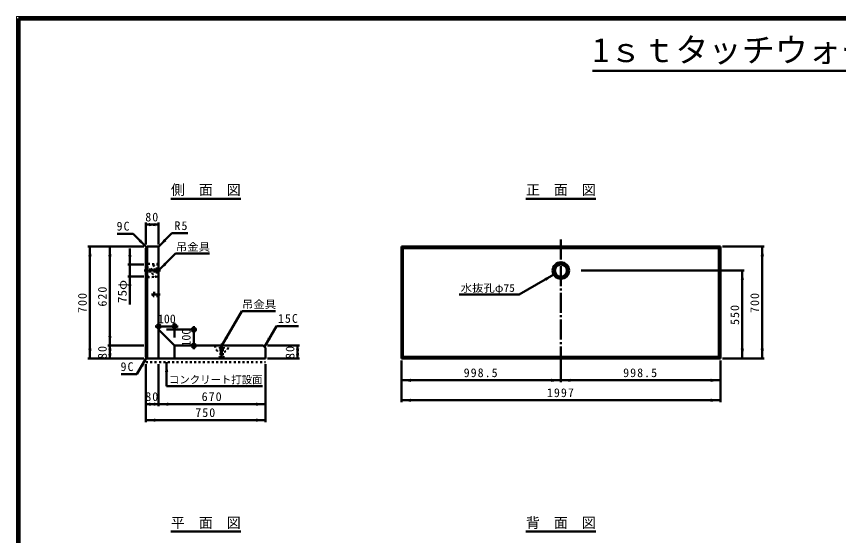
# Model space of a CAD drawing. Units: millimetres, scale not verified, with parts at other scales. Extents: x 100 to 4105, y 100 to 2870.
# Drawn here: x 100 to 2159, y 1570 to 2870 of the extents above; entities that cross this region are included whole.
import ezdxf
from ezdxf.enums import TextEntityAlignment as Align

# ---------------------------------------------------------------- set-up
doc = ezdxf.new("R2010")
doc.units = ezdxf.units.MM
doc.header["$LTSCALE"] = 5
doc.linetypes.add('USER1', pattern=[13.4, 10, -1.2, 1, -1.2])
doc.linetypes.add('USER3', pattern=[2.2, 1, -1.2])
doc.layers.add('V-nasSTD', color=7, linetype='Continuous', lineweight=50)
doc.styles.add('ＭＳ ゴシック', font='')
doc.styles.get('ＭＳ ゴシック').set_extended_font_data('MS Gothic')

msp = doc.modelspace()

# ---------------------------------------------------------------- hatches: boundary and pattern name
at = {"layer": 'V-nasSTD'}
for points in [[(448.12, 2348.552), (448.12, 2344.552), (424.12, 2348.552), (448.12, 2352.552)], [(432.12, 2348.552), (432.12, 2352.552), (456.12, 2348.552), (432.12, 2344.552)], [(408.949, 2308.722), (411.778, 2311.551), (425.92, 2291.752), (406.121, 2305.894)], [(472.505, 2309.937), (475.333, 2307.108), (455.534, 2292.966), (469.676, 2312.765)], [(284.12, 2269.552), (280.12, 2269.552), (284.12, 2293.552), (288.12, 2269.552)], [(334.12, 2269.552), (330.12, 2269.552), (334.12, 2293.552), (338.12, 2269.552)], [(1967.92, 2269.552), (1963.92, 2269.552), (1967.92, 2293.552), (1971.92, 2269.552)], [(384.12, 2272.552), (388.12, 2272.552), (384.12, 2248.552), (380.12, 2272.552)], [(473.091, 2250.522), (475.919, 2247.694), (456.12, 2233.552), (470.262, 2253.351)], [(1917.92, 2209.552), (1913.92, 2209.552), (1917.92, 2233.552), (1921.92, 2209.552)], [(384.12, 2194.552), (380.12, 2194.552), (384.12, 2218.552), (388.12, 2194.552)], [(1424.895, 2211.252), (1422.895, 2214.716), (1445.68, 2223.252), (1426.895, 2207.788)], [(334.12, 2069.552), (338.12, 2069.552), (334.12, 2045.552), (330.12, 2069.552)], [(626.12, 2066.336), (629.584, 2064.336), (614.12, 2045.552), (622.656, 2068.336)], [(733.12, 2063.336), (736.584, 2061.336), (721.12, 2042.552), (729.656, 2065.336)], [(334.12, 2021.552), (330.12, 2021.552), (334.12, 2045.552), (338.12, 2021.552)], [(804.12, 2021.552), (800.12, 2021.552), (804.12, 2045.552), (808.12, 2021.552)], [(284.12, 2037.552), (288.12, 2037.552), (284.12, 2013.552), (280.12, 2037.552)], [(334.12, 2037.552), (338.12, 2037.552), (334.12, 2013.552), (330.12, 2037.552)], [(804.12, 2037.552), (808.12, 2037.552), (804.12, 2013.552), (800.12, 2037.552)], [(1917.92, 2037.552), (1921.92, 2037.552), (1917.92, 2013.552), (1913.92, 2037.552)], [(1967.92, 2037.552), (1971.92, 2037.552), (1967.92, 2013.552), (1963.92, 2037.552)], [(413.92, 1994.567), (410.456, 1996.567), (425.92, 2015.352), (417.384, 1992.567)], [(476.12, 1979.752), (472.12, 1979.752), (476.12, 2003.752), (480.12, 1979.752)], [(1088.12, 1958.552), (1088.12, 1954.552), (1064.12, 1958.552), (1088.12, 1962.552)], [(1439.52, 1958.552), (1439.52, 1962.552), (1463.52, 1958.552), (1439.52, 1954.552)], [(1487.52, 1958.552), (1487.52, 1954.552), (1463.52, 1958.552), (1487.52, 1962.552)], [(1838.92, 1958.552), (1838.92, 1962.552), (1862.92, 1958.552), (1838.92, 1954.552)], [(448.12, 1898.752), (448.12, 1894.752), (424.12, 1898.752), (448.12, 1902.752)], [(432.12, 1898.752), (432.12, 1902.752), (456.12, 1898.752), (432.12, 1894.752)], [(480.12, 1898.752), (480.12, 1894.752), (456.12, 1898.752), (480.12, 1902.752)], [(700.12, 1898.752), (700.12, 1902.752), (724.12, 1898.752), (700.12, 1894.752)], [(1088.12, 1908.552), (1088.12, 1904.552), (1064.12, 1908.552), (1088.12, 1912.552)], [(1838.92, 1908.552), (1838.92, 1912.552), (1862.92, 1908.552), (1838.92, 1904.552)], [(448.12, 1858.752), (448.12, 1854.752), (424.12, 1858.752), (448.12, 1862.752)], [(700.12, 1858.752), (700.12, 1862.752), (724.12, 1858.752), (700.12, 1854.752)]]:
    msp.add_hatch(color=256, dxfattribs=at).paths.add_polyline_path(points)

# ---------------------------------------------------------------- linework, layer by layer
at = {"layer": 'V-nasSTD', "lineweight": 100}
for p, q in [((105, 2865), (105, 105)), ((4100, 2865), (105, 2865))]:
    msp.add_line(p, q, dxfattribs=at)
at = {"layer": 'V-nasSTD'}
for p, q in [((1542.628, 2733.465), (2662.372, 2733.465)), ((486.62, 2413.552), (661.62, 2413.552)), ((1376.02, 2413.552), (1551.02, 2413.552)), ((424.12, 2353.552), (424.12, 2298.552)), ((456.12, 2348.552), (424.12, 2348.552)), ((456.12, 2353.552), (456.12, 2298.552)), ((455.534, 2292.966), (489.475, 2326.907)), ((489.475, 2326.907), (529.475, 2326.907)), ((391.979, 2325.693), (351.979, 2325.693)), ((425.92, 2291.752), (391.979, 2325.693)), ((419.12, 2293.552), (279.12, 2293.552)), ((284.12, 2293.552), (284.12, 2013.552)), ((334.12, 2293.552), (334.12, 2045.552)), ((384.12, 2288.552), (384.12, 2248.552)), ((427.72, 2293.552), (424.12, 2289.952)), ((424.12, 2289.952), (424.12, 2017.152)), ((454.12, 2293.552), (427.72, 2293.552)), ((427.72, 2293.552), (427.72, 2013.552)), ((456.12, 2291.552), (456.12, 2013.552)), ((1064.12, 2293.552), (1064.12, 2013.552)), ((1862.92, 2293.552), (1064.12, 2293.552)), ((1064.12, 2293.552), (1067.72, 2289.952)), ((1067.72, 2289.952), (1067.72, 2017.152)), ((1859.32, 2289.952), (1067.72, 2289.952)), ((1859.32, 2289.952), (1862.92, 2293.552)), ((1859.32, 2017.152), (1859.32, 2289.952)), ((1862.92, 2013.552), (1862.92, 2293.552)), ((1972.92, 2293.552), (1867.92, 2293.552)), ((1967.92, 2293.552), (1967.92, 2013.552)), ((456.12, 2233.552), (498.546, 2275.978)), ((498.546, 2275.978), (583.546, 2275.978)), ((379.12, 2248.552), (419.12, 2248.552)), ((384.12, 2248.552), (384.12, 2218.552)), ((1922.92, 2233.552), (1513.92, 2233.552)), ((1917.92, 2233.552), (1917.92, 2013.552)), ((379.12, 2218.552), (419.12, 2218.552)), ((384.12, 2218.552), (384.12, 2148.552)), ((1359.077, 2173.252), (1445.68, 2223.252)), ((1209.077, 2173.252), (1359.077, 2173.252)), ((614.12, 2045.552), (664.12, 2132.154)), ((664.12, 2132.154), (749.12, 2132.154)), ((496.12, 2102.552), (496.12, 2065.552)), ((505.12, 2093.552), (447.12, 2093.552)), ((456.12, 2085.552), (496.12, 2045.552)), ((476.12, 2085.552), (552.12, 2085.552)), ((544.12, 2094.552), (544.12, 2036.552)), ((721.12, 2042.552), (751.12, 2094.513)), ((751.12, 2094.513), (806.12, 2094.513)), ((419.12, 2045.552), (329.12, 2045.552)), ((334.12, 2045.552), (334.12, 2013.552)), ((496.12, 2045.552), (718.12, 2045.552)), ((496.12, 2013.552), (496.12, 2045.552)), ((718.12, 2045.552), (724.12, 2039.552)), ((724.12, 2013.552), (724.12, 2039.552)), ((809.12, 2045.552), (729.12, 2045.552)), ((804.12, 2045.552), (804.12, 2013.552)), ((419.12, 2013.552), (279.12, 2013.552)), ((425.92, 2015.352), (401.92, 1973.783)), ((424.12, 2017.152), (427.72, 2013.552)), ((424.12, 1853.752), (424.12, 1998.752)), ((427.72, 2013.552), (724.12, 2013.552)), ((456.12, 1893.752), (456.12, 1998.752)), ((476.12, 1943.752), (476.12, 2003.752)), ((724.12, 1853.752), (724.12, 1998.752)), ((809.12, 2013.552), (729.12, 2013.552)), ((1067.72, 2017.152), (1064.12, 2013.552)), ((1064.12, 2013.552), (1862.92, 2013.552)), ((1064.12, 2008.552), (1064.12, 1903.552)), ((1067.72, 2017.152), (1859.32, 2017.152)), ((1463.52, 2008.552), (1463.52, 1953.552)), ((1859.32, 2017.152), (1862.92, 2013.552)), ((1862.92, 2008.552), (1862.92, 1903.552)), ((1972.92, 2013.552), (1867.92, 2013.552)), ((401.92, 1973.783), (361.92, 1973.783)), ((1064.12, 1958.552), (1463.52, 1958.552)), ((1463.52, 1958.552), (1862.92, 1958.552)), ((476.12, 1943.752), (716.12, 1943.752)), ((456.12, 1898.752), (424.12, 1898.752)), ((724.12, 1898.752), (456.12, 1898.752)), ((1064.12, 1908.552), (1862.92, 1908.552)), ((724.12, 1858.752), (424.12, 1858.752)), ((486.62, 1579.752), (661.62, 1579.752)), ((1376.02, 1579.752), (1551.02, 1579.752))]:
    msp.add_line(p, q, dxfattribs=at)
at = {"layer": 'V-nasSTD', "linetype": 'USER1'}
for p, q in [((1463.52, 1993.552), (1463.52, 2313.552)), ((460.12, 2233.552), (420.12, 2233.552)), ((461.12, 2233.552), (431.12, 2233.552)), ((438.12, 2173.552), (460.12, 2173.552)), ((614.12, 2050.552), (614.12, 2020.552))]:
    msp.add_line(p, q, dxfattribs=at)
at = {"layer": 'V-nasSTD', "linetype": 'USER3'}
for p, q in [((428.12, 2250.552), (424.12, 2254.152)), ((456.12, 2248.552), (428.12, 2250.552)), ((428.12, 2216.552), (428.12, 2250.552)), ((456.12, 2218.552), (456.12, 2248.552)), ((424.92, 2240.552), (424.92, 2226.552)), ((426.12, 2240.552), (424.92, 2240.552)), ((426.12, 2226.552), (424.92, 2226.552)), ((426.12, 2240.552), (428.12, 2236.352)), ((426.12, 2240.552), (426.12, 2226.552)), ((428.12, 2230.752), (426.12, 2226.552)), ((448.12, 2236.352), (428.12, 2236.352)), ((428.12, 2236.352), (428.12, 2230.752)), ((448.12, 2230.752), (428.12, 2230.752)), ((449.32, 2238.552), (448.12, 2236.352)), ((448.12, 2236.352), (448.12, 2230.752)), ((448.12, 2230.752), (449.32, 2228.552)), ((452.12, 2238.552), (449.32, 2238.552)), ((449.32, 2238.552), (449.32, 2228.552)), ((452.12, 2228.552), (449.32, 2228.552)), ((452.12, 2238.552), (452.12, 2228.552)), ((428.12, 2216.552), (424.12, 2212.952)), ((428.12, 2216.552), (456.12, 2218.552)), ((442.12, 2169.552), (442.12, 2177.552)), ((442.12, 2177.552), (456.12, 2177.552)), ((456.12, 2169.552), (442.12, 2169.552)), ((609.12, 2041.552), (619.12, 2041.552)), ((609.12, 2041.552), (609.12, 2038.752)), ((609.12, 2038.752), (611.32, 2037.552)), ((609.12, 2038.752), (619.12, 2038.752)), ((616.92, 2037.552), (619.12, 2038.752)), ((619.12, 2041.552), (619.12, 2038.752)), ((611.32, 2037.552), (611.32, 2017.552)), ((611.32, 2037.552), (616.92, 2037.552)), ((616.92, 2037.552), (616.92, 2017.552)), ((424.12, 2003.752), (724.12, 2003.752)), ((607.12, 2015.552), (611.32, 2017.552)), ((607.12, 2015.552), (607.12, 2014.352)), ((607.12, 2015.552), (621.12, 2015.552)), ((607.12, 2014.352), (621.12, 2014.352)), ((611.32, 2017.552), (616.92, 2017.552)), ((616.92, 2017.552), (621.12, 2015.552)), ((621.12, 2015.552), (621.12, 2014.352))]:
    msp.add_line(p, q, dxfattribs=at)
at = {"layer": 'V-nasSTD', "lineweight": 13}
msp.add_lwpolyline([(100, 100), (100, 2870), (4105, 2870), (4105, 100)], close=True, dxfattribs=at)
at = {"layer": 'V-nasSTD'}
for centre, radius in [((1463.52, 2233.552), 20.6), ((1463.52, 2233.552), 17), ((1463.52, 2233.552), 15), ((456.12, 2093.552), 5), ((496.12, 2093.552), 5), ((544.12, 2085.552), 5), ((544.12, 2045.552), 5)]:
    msp.add_circle(centre, radius, dxfattribs=at)
msp.add_arc((454.12, 2291.552), 2, 0, 90, dxfattribs=at)
at = {"layer": 'V-nasSTD', "linetype": 'USER3'}
for centre, start, end in [((456.12, 2233.552), 90, 270), ((614.12, 2045.552), 180, 0)]:
    msp.add_arc(centre, 17.2, start, end, dxfattribs=at)

# ---------------------------------------------------------------- texts
at = {"layer": 'V-nasSTD', "style": 'ＭＳ ゴシック'}
for s, height, p in [('1ｓｔタッチウォール  Ｈ=700', 60.81, (2102.5, 2816.409)), ('側\u3000面\u3000図', 25.66, (574.12, 2448.552)), ('正\u3000面\u3000図', 25.66, (1463.52, 2448.552)), ('100', 21.99, (476.62, 2123.552)), ('コンクリート打設面', 19.06, (599.148, 1969.752)), ('平\u3000面\u3000図', 25.66, (574.12, 1614.752)), ('背\u3000面\u3000図', 25.66, (1463.52, 1614.752))]:
    msp.add_text(s, height=height, dxfattribs=at).set_placement(p, align=Align.TOP_CENTER)
at = {"layer": 'V-nasSTD', "style": 'ＭＳ ゴシック', "width": 1.1}
for s, p in [('吊金具', (542.046, 2301.978)), ('水抜孔φ75', (1280.327, 2199.252)), ('吊金具', (707.62, 2158.154))]:
    msp.add_text(s, height=19.06, dxfattribs=at).set_placement(p, align=Align.TOP_CENTER)
msp.add_text('75φ', height=21.99, rotation=90, dxfattribs=at).set_placement((354.12, 2181.052), align=Align.TOP_CENTER)
at = {"layer": 'V-nasSTD', "style": 'ＭＳ ゴシック'}
msp.add_text('100', height=21.99, rotation=90, dxfattribs=at).set_placement((514.12, 2065.552), align=Align.TOP_CENTER)
at = {"layer": 'V-nasSTD', "char_height": 21.99, "attachment_point": 2, "style": 'ＭＳ ゴシック'}
for s, insert in [('\\T1.17;80', (440.12, 2378.552)), ('\\T1.17;9C', (368.229, 2355.693)), ('\\T1.17;R5', (513.225, 2356.907)), ('\\T1.17;15C', (781.12, 2124.513)), ('\\T1.17;9C', (378.17, 2003.783)), ('\\T1.17;998.5', (1263.82, 1988.552)), ('\\T1.17;998.5', (1663.22, 1988.552)), ('\\T1.17;1997', (1463.52, 1938.552)), ('\\T1.17;80', (440.12, 1928.752)), ('\\T1.17;670', (590.12, 1928.752)), ('\\T1.17;750', (574.12, 1888.752))]:
    msp.add_mtext(s, dxfattribs=dict(at, insert=insert))
at = {"layer": 'V-nasSTD', "char_height": 21.99, "attachment_point": 2, "rotation": 90, "style": 'ＭＳ ゴシック'}
for s, insert in [('\\T1.17;620', (304.12, 2169.552)), ('\\T1.17;700', (254.12, 2153.552)), ('\\T1.17;700', (1937.92, 2153.552)), ('\\T1.17;550', (1887.92, 2123.552)), ('\\T1.17;80', (304.12, 2029.551)), ('\\T1.17;80', (774.12, 2029.551))]:
    msp.add_mtext(s, dxfattribs=dict(at, insert=insert))

doc.saveas('drawing.dxf')
